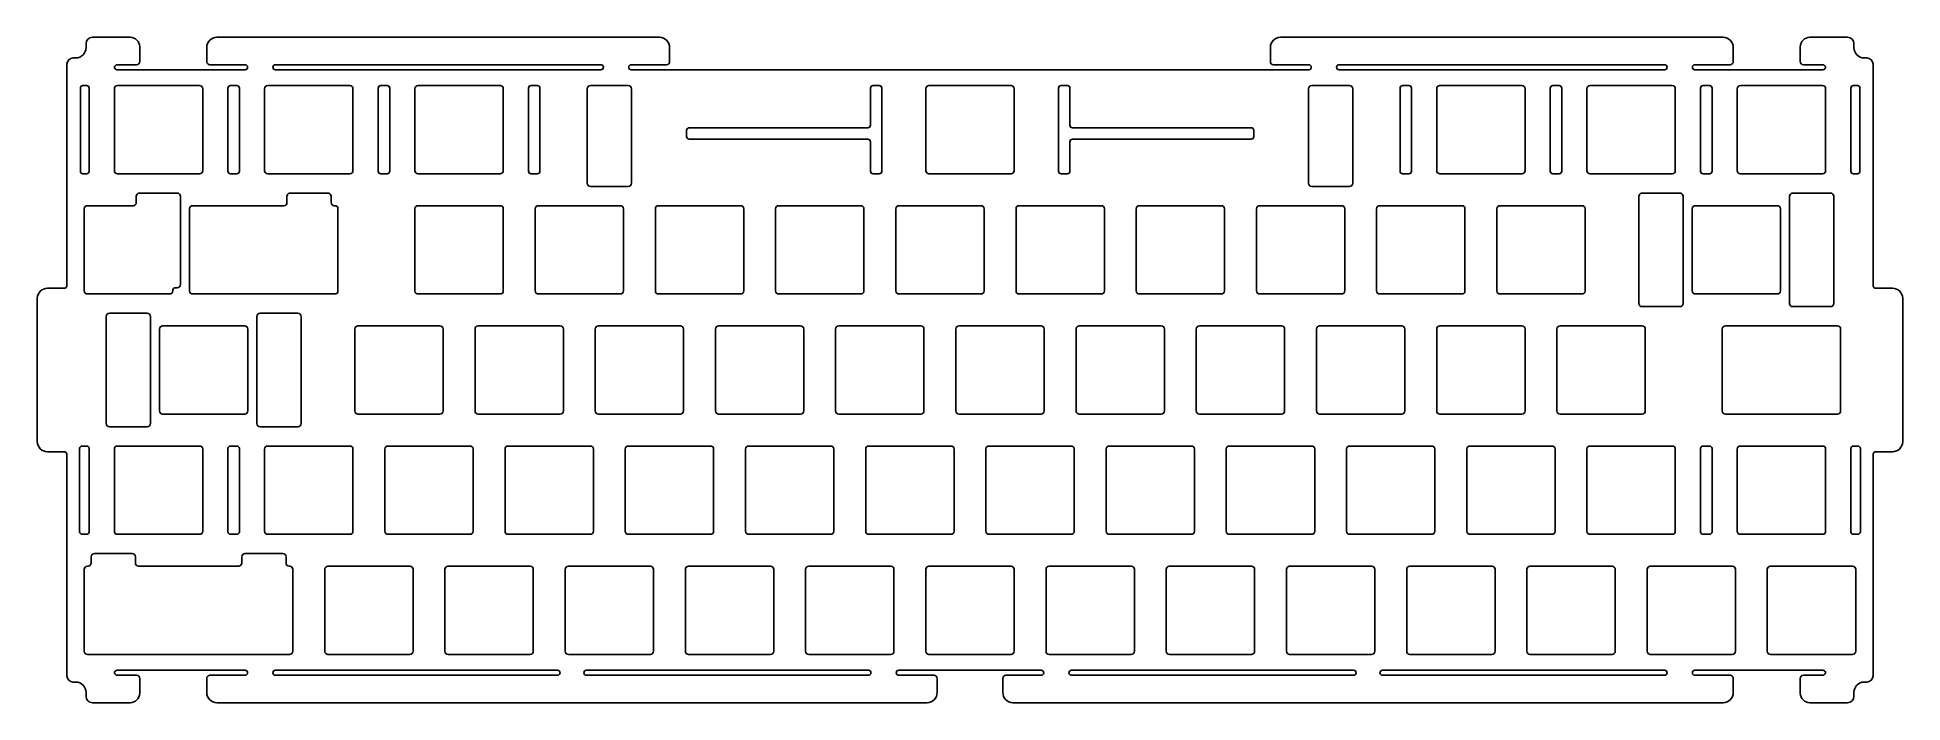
# Model space of a CAD drawing. Header units: millimetres. Extents: x -148 to 148, y -53 to 53.
import ezdxf

# ---------------------------------------------------------------- set-up
doc = ezdxf.new("R2010")
doc.units = ezdxf.units.MM
doc.layers.get('0').update_dxf_attribs({"linetype": 'CONTINUOUS'})

msp = doc.modelspace()

# ---------------------------------------------------------------- linework, layer by layer
for p, q in [((-140.08, 51.75), (-140.08, 51.11)), ((-133.07, 52.75), (-139.08, 52.75)), ((-131.57, 48.9), (-131.57, 51.25)), ((-120.95, 51.15), (-120.95, 48.9)), ((-49.2, 52.75), (-119.35, 52.75)), ((-47.6, 48.9), (-47.6, 51.15)), ((47.6, 51.15), (47.6, 48.9)), ((119.35, 52.75), (49.2, 52.75)), ((120.95, 48.9), (120.95, 51.15)), ((131.57, 51.25), (131.57, 48.9)), ((139.08, 52.75), (133.07, 52.75)), ((140.08, 51.11), (140.08, 51.75)), ((-143.12, 48.48), (-143.12, 13.36)), ((-141.71, 49.48), (-142.12, 49.48)), ((-135.55, 47.9), (-135.55, 48)), ((-135.55, 47.9), (-135.55, 47.9)), ((-114.87, 47.6), (-135.16, 47.6)), ((-135.15, 48.4), (-132.07, 48.4)), ((-120.45, 48.4), (-114.87, 48.4)), ((-53.68, 48.4), (-48.1, 48.4)), ((53.68, 47.6), (-53.68, 47.6)), ((48.1, 48.4), (53.68, 48.4)), ((114.87, 48.4), (120.45, 48.4)), ((135.16, 47.6), (114.87, 47.6)), ((132.07, 48.4), (135.15, 48.4)), ((135.55, 48), (135.55, 47.9)), ((135.55, 47.9), (135.55, 47.9)), ((142.12, 49.48), (141.71, 49.48)), ((143.12, 13.36), (143.12, 48.48)), ((-143.52, 12.96), (-146.2, 12.96)), ((146.2, 12.96), (143.52, 12.96)), ((-147.8, 11.36), (-147.8, -11.36)), ((147.8, -11.36), (147.8, 11.36)), ((-146.2, -12.96), (-143.52, -12.96)), ((-143.12, -13.36), (-143.12, -48.48)), ((143.12, -48.48), (143.12, -13.36)), ((143.52, -12.96), (146.2, -12.96)), ((-142.12, -49.48), (-141.71, -49.48)), ((-135.55, -48), (-135.55, -47.9)), ((-135.55, -47.9), (-135.55, -47.9)), ((-135.16, -47.6), (-114.87, -47.6)), ((-132.07, -48.4), (-135.15, -48.4)), ((-131.57, -51.25), (-131.57, -48.9)), ((-120.95, -48.9), (-120.95, -51.15)), ((-114.87, -48.4), (-120.45, -48.4)), ((-11.29, -47.6), (11.28, -47.6)), ((-5.7, -48.4), (-11.29, -48.4)), ((-5.2, -51.15), (-5.2, -48.9)), ((5.2, -48.9), (5.2, -51.15)), ((11.28, -48.4), (5.7, -48.4)), ((114.87, -47.6), (135.16, -47.6)), ((120.45, -48.4), (114.87, -48.4)), ((120.95, -51.15), (120.95, -48.9)), ((131.57, -48.9), (131.57, -51.25)), ((135.15, -48.4), (132.07, -48.4)), ((135.55, -47.9), (135.55, -47.9)), ((135.55, -47.9), (135.55, -48)), ((141.71, -49.48), (142.12, -49.48)), ((-140.08, -51.11), (-140.08, -51.75)), ((-139.08, -52.75), (-133.07, -52.75)), ((-119.35, -52.75), (-6.8, -52.75)), ((6.8, -52.75), (119.35, -52.75)), ((133.07, -52.75), (139.08, -52.75)), ((140.08, -51.75), (140.08, -51.11))]:
    msp.add_line(p, q)
for points in [[(-58.48, 47.6, 0.414214), (-58.08, 48, 0.414214), (-58.48, 48.4), (-110.07, 48.4, 0.414214), (-110.47, 48, 0.414214), (-110.07, 47.6)], [(58.48, 48.4, 0.414214), (58.08, 48, 0.414214), (58.48, 47.6), (110.07, 47.6, 0.414214), (110.47, 48, 0.414214), (110.07, 48.4)], [(-140.57, 45.1), (-139.99, 45.1, -0.414214), (-139.59, 44.7), (-139.59, 31.5, -0.414214), (-139.99, 31.1), (-140.57, 31.1, -0.414214), (-140.97, 31.5), (-140.97, 44.7, -0.414214)], [(-121.59, 44.6, 0.414214), (-122.09, 45.1), (-135.09, 45.1, 0.414214), (-135.59, 44.6), (-135.59, 31.6, 0.414214), (-135.09, 31.1), (-122.09, 31.1, 0.414214), (-121.59, 31.6)], [(-116.18, 31.1), (-117.19, 31.1, -0.414214), (-117.59, 31.5), (-117.59, 44.7, -0.414214), (-117.19, 45.1), (-116.18, 45.1, -0.414214), (-115.78, 44.7), (-115.78, 31.5, -0.414214)], [(-111.28, 45.1), (-98.28, 45.1, -0.414214), (-97.78, 44.6), (-97.78, 31.6, -0.414214), (-98.28, 31.1), (-111.28, 31.1, -0.414214), (-111.78, 31.6), (-111.78, 44.6, -0.414214)], [(-93.38, 45.1), (-92.36, 45.1, -0.414214), (-91.96, 44.7), (-91.96, 31.5, -0.414214), (-92.36, 31.1), (-93.38, 31.1, -0.414214), (-93.78, 31.5), (-93.78, 44.7, -0.414214)], [(-74.46, 31.1, 0.414214), (-73.96, 31.6), (-73.96, 44.6, 0.414214), (-74.46, 45.1), (-87.46, 45.1, 0.414214), (-87.96, 44.6), (-87.96, 31.6, 0.414214), (-87.46, 31.1)], [(-69.56, 45.1), (-68.56, 45.1, -0.414214), (-68.16, 44.7), (-68.16, 31.5, -0.414214), (-68.56, 31.1), (-69.56, 31.1, -0.414214), (-69.96, 31.5), (-69.96, 44.7, -0.414214)], [(-54.15, 29.1, 0.414214), (-53.65, 29.6), (-53.65, 44.6, 0.414214), (-54.15, 45.1), (-60.15, 45.1, 0.414214), (-60.65, 44.6), (-60.65, 29.6, 0.414214), (-60.15, 29.1)], [(-15.77, 36.2, 0.414214), (-16.17, 36.6), (-44.5, 36.6, -0.414214), (-44.9, 37), (-44.9, 38, -0.414214), (-44.5, 38.4), (-16.17, 38.4, 0.414214), (-15.77, 38.8), (-15.77, 44.7, -0.414214), (-15.37, 45.1), (-14.37, 45.1, -0.414214), (-13.97, 44.7), (-13.97, 31.5, -0.414214), (-14.37, 31.1), (-15.37, 31.1, -0.414214), (-15.77, 31.5)], [(7, 44.6), (7, 31.6, -0.414214), (6.5, 31.1), (-6.5, 31.1, -0.414214), (-7, 31.6), (-7, 44.6, -0.414214), (-6.5, 45.1), (6.5, 45.1, -0.414214)], [(16.23, 36.6, 0.414214), (15.83, 36.2), (15.83, 31.5, -0.414214), (15.43, 31.1), (14.43, 31.1, -0.414214), (14.03, 31.5), (14.03, 44.7, -0.414214), (14.43, 45.1), (15.43, 45.1, -0.414214), (15.83, 44.7), (15.83, 38.8, 0.414214), (16.23, 38.4), (44.57, 38.4, -0.414214), (44.97, 38), (44.97, 37, -0.414214), (44.57, 36.6)], [(60.65, 44.6, 0.414214), (60.15, 45.1), (54.15, 45.1, 0.414214), (53.65, 44.6), (53.65, 29.6, 0.414214), (54.15, 29.1), (60.15, 29.1, 0.414214), (60.65, 29.6)], [(68.56, 45.1), (69.56, 45.1, -0.414214), (69.96, 44.7), (69.96, 31.5, -0.414214), (69.56, 31.1), (68.56, 31.1, -0.414214), (68.16, 31.5), (68.16, 44.7, -0.414214)], [(74.46, 45.1), (87.46, 45.1, -0.414214), (87.96, 44.6), (87.96, 31.6, -0.414214), (87.46, 31.1), (74.46, 31.1, -0.414214), (73.96, 31.6), (73.96, 44.6, -0.414214)], [(92.36, 45.1), (93.37, 45.1, -0.414214), (93.77, 44.7), (93.77, 31.5, -0.414214), (93.37, 31.1), (92.36, 31.1, -0.414214), (91.96, 31.5), (91.96, 44.7, -0.414214)], [(111.27, 31.1), (98.27, 31.1, -0.414214), (97.77, 31.6), (97.77, 44.6, -0.414214), (98.27, 45.1), (111.27, 45.1, -0.414214), (111.77, 44.6), (111.77, 31.6, -0.414214)], [(116.17, 45.1), (117.19, 45.1, -0.414214), (117.59, 44.7), (117.59, 31.5, -0.414214), (117.19, 31.1), (116.17, 31.1, -0.414214), (115.77, 31.5), (115.77, 44.7, -0.414214)], [(121.59, 31.6), (121.59, 44.6, -0.414214), (122.09, 45.1), (135.09, 45.1, -0.414214), (135.59, 44.6), (135.59, 31.6, -0.414214), (135.09, 31.1), (122.09, 31.1, -0.414214)], [(139.99, 45.1), (140.63, 45.1, -0.414214), (141.03, 44.7), (141.03, 31.5, -0.414214), (140.63, 31.1), (139.99, 31.1, -0.414214), (139.59, 31.5), (139.59, 44.7, -0.414214)], [(-140.35, 12.55), (-140.35, 25.55, -0.414214), (-139.85, 26.05), (-132.62, 26.05, 0.414214), (-132.12, 26.55), (-132.12, 27.55, -0.414214), (-131.62, 28.05), (-125.62, 28.05, -0.414214), (-125.12, 27.55), (-125.12, 13.55, -0.414214), (-125.62, 13.05), (-125.85, 13.05, 0.414214), (-126.35, 12.55, -0.414214), (-126.85, 12.05), (-139.85, 12.05, -0.414214)], [(-101.24, 26.55, 0.414214), (-100.74, 26.05), (-100.66, 26.05, -0.414214), (-100.16, 25.55), (-100.16, 12.55, -0.414214), (-100.66, 12.05), (-123.18, 12.05, -0.414214), (-123.68, 12.55), (-123.68, 25.55, -0.414214), (-123.18, 26.05), (-108.74, 26.05, 0.414214), (-108.24, 26.55), (-108.24, 27.55, -0.414214), (-107.74, 28.05), (-101.74, 28.05, -0.414214), (-101.24, 27.55)], [(106.51, 28.05), (112.51, 28.05, -0.414214), (113.01, 27.55), (113.01, 10.55, -0.414214), (112.51, 10.05), (106.51, 10.05, -0.414214), (106.01, 10.55), (106.01, 27.55, -0.414214)], [(136.88, 27.55, 0.414214), (136.38, 28.05), (130.38, 28.05, 0.414214), (129.88, 27.55), (129.88, 10.55, 0.414214), (130.38, 10.05), (136.38, 10.05, 0.414214), (136.88, 10.55)], [(-74.46, 12.05), (-87.46, 12.05, -0.414214), (-87.96, 12.55), (-87.96, 25.55, -0.414214), (-87.46, 26.05), (-74.46, 26.05, -0.414214), (-73.96, 25.55), (-73.96, 12.55, -0.414214)], [(-55.41, 12.05, 0.414214), (-54.91, 12.55), (-54.91, 25.55, 0.414214), (-55.41, 26.05), (-68.41, 26.05, 0.414214), (-68.91, 25.55), (-68.91, 12.55, 0.414214), (-68.41, 12.05)], [(-35.86, 25.55, 0.414214), (-36.36, 26.05), (-49.36, 26.05, 0.414214), (-49.86, 25.55), (-49.86, 12.55, 0.414214), (-49.36, 12.05), (-36.36, 12.05, 0.414214), (-35.86, 12.55)], [(-30.81, 12.55), (-30.81, 25.55, -0.414214), (-30.31, 26.05), (-17.31, 26.05, -0.414214), (-16.81, 25.55), (-16.81, 12.55, -0.414214), (-17.31, 12.05), (-30.31, 12.05, -0.414214)], [(2.24, 25.55), (2.24, 12.55, -0.414214), (1.74, 12.05), (-11.26, 12.05, -0.414214), (-11.76, 12.55), (-11.76, 25.55, -0.414214), (-11.26, 26.05), (1.74, 26.05, -0.414214)], [(20.79, 12.05), (7.79, 12.05, -0.414214), (7.29, 12.55), (7.29, 25.55, -0.414214), (7.79, 26.05), (20.79, 26.05, -0.414214), (21.29, 25.55), (21.29, 12.55, -0.414214)], [(39.84, 12.05), (26.84, 12.05, -0.414214), (26.34, 12.55), (26.34, 25.55, -0.414214), (26.84, 26.05), (39.84, 26.05, -0.414214), (40.34, 25.55), (40.34, 12.55, -0.414214)], [(45.39, 12.55, 0.414214), (45.89, 12.05), (58.89, 12.05, 0.414214), (59.39, 12.55), (59.39, 25.55, 0.414214), (58.89, 26.05), (45.89, 26.05, 0.414214), (45.39, 25.55)], [(64.44, 12.55, 0.414214), (64.94, 12.05), (77.94, 12.05, 0.414214), (78.44, 12.55), (78.44, 25.55, 0.414214), (77.94, 26.05), (64.94, 26.05, 0.414214), (64.44, 25.55)], [(83.99, 26.05), (96.99, 26.05, -0.414214), (97.49, 25.55), (97.49, 12.55, -0.414214), (96.99, 12.05), (83.99, 12.05, -0.414214), (83.49, 12.55), (83.49, 25.55, -0.414214)], [(127.94, 12.05, 0.414214), (128.44, 12.55), (128.44, 25.55, 0.414214), (127.94, 26.05), (114.94, 26.05, 0.414214), (114.44, 25.55), (114.44, 12.55, 0.414214), (114.94, 12.05)], [(-136.88, -8.5), (-136.88, 8.5, -0.414214), (-136.38, 9), (-130.38, 9, -0.414214), (-129.88, 8.5), (-129.88, -8.5, -0.414214), (-130.38, -9), (-136.38, -9, -0.414214)], [(-113.01, -8.5, 0.414214), (-112.51, -9), (-106.51, -9, 0.414214), (-106.01, -8.5), (-106.01, 8.5, 0.414214), (-106.51, 9), (-112.51, 9, 0.414214), (-113.01, 8.5)], [(-114.94, -7, 0.414214), (-114.44, -6.5), (-114.44, 6.5, 0.414214), (-114.94, 7), (-127.94, 7, 0.414214), (-128.44, 6.5), (-128.44, -6.5, 0.414214), (-127.94, -7)], [(-96.99, 7, 0.414214), (-97.49, 6.5), (-97.49, -6.5, 0.414214), (-96.99, -7), (-83.99, -7, 0.414214), (-83.49, -6.5), (-83.49, 6.5, 0.414214), (-83.99, 7)], [(-64.94, -7), (-77.94, -7, -0.414214), (-78.44, -6.5), (-78.44, 6.5, -0.414214), (-77.94, 7), (-64.94, 7, -0.414214), (-64.44, 6.5), (-64.44, -6.5, -0.414214)], [(-45.39, 6.5, 0.414214), (-45.89, 7), (-58.89, 7, 0.414214), (-59.39, 6.5), (-59.39, -6.5, 0.414214), (-58.89, -7), (-45.89, -7, 0.414214), (-45.39, -6.5)], [(-39.84, 7, 0.414214), (-40.34, 6.5), (-40.34, -6.5, 0.414214), (-39.84, -7), (-26.84, -7, 0.414214), (-26.34, -6.5), (-26.34, 6.5, 0.414214), (-26.84, 7)], [(-21.29, -6.5), (-21.29, 6.5, -0.414214), (-20.79, 7), (-7.79, 7, -0.414214), (-7.29, 6.5), (-7.29, -6.5, -0.414214), (-7.79, -7), (-20.79, -7, -0.414214)], [(11.26, -7), (-1.74, -7, -0.414214), (-2.24, -6.5), (-2.24, 6.5, -0.414214), (-1.74, 7), (11.26, 7, -0.414214), (11.76, 6.5), (11.76, -6.5, -0.414214)], [(30.81, 6.5, 0.414214), (30.31, 7), (17.31, 7, 0.414214), (16.81, 6.5), (16.81, -6.5, 0.414214), (17.31, -7), (30.31, -7, 0.414214), (30.81, -6.5)], [(35.86, -6.5), (35.86, 6.5, -0.414214), (36.36, 7), (49.36, 7, -0.414214), (49.86, 6.5), (49.86, -6.5, -0.414214), (49.36, -7), (36.36, -7, -0.414214)], [(68.41, -7, 0.414214), (68.91, -6.5), (68.91, 6.5, 0.414214), (68.41, 7), (55.41, 7, 0.414214), (54.91, 6.5), (54.91, -6.5, 0.414214), (55.41, -7)], [(87.96, 6.5, 0.414214), (87.46, 7), (74.46, 7, 0.414214), (73.96, 6.5), (73.96, -6.5, 0.414214), (74.46, -7), (87.46, -7, 0.414214), (87.96, -6.5)], [(93.01, -6.5), (93.01, 6.5, -0.414214), (93.51, 7), (106.51, 7, -0.414214), (107.01, 6.5), (107.01, -6.5, -0.414214), (106.51, -7), (93.51, -7, -0.414214)], [(119.71, 7, 0.414214), (119.21, 6.5), (119.21, -6.5, 0.414214), (119.71, -7), (137.47, -7, 0.414214), (137.97, -6.5), (137.97, 6.5, 0.414214), (137.47, 7)], [(-140.69, -12.05), (-139.99, -12.05, -0.414214), (-139.59, -12.45), (-139.59, -25.65, -0.414214), (-139.99, -26.05), (-140.69, -26.05, -0.414214), (-141.09, -25.65), (-141.09, -12.45, -0.414214)], [(-135.59, -25.55, 0.414214), (-135.09, -26.05), (-122.09, -26.05, 0.414214), (-121.59, -25.55), (-121.59, -12.55, 0.414214), (-122.09, -12.05), (-135.09, -12.05, 0.414214), (-135.59, -12.55)], [(-116.18, -26.05), (-117.19, -26.05, -0.414214), (-117.59, -25.65), (-117.59, -12.45, -0.414214), (-117.19, -12.05), (-116.18, -12.05, -0.414214), (-115.78, -12.45), (-115.78, -25.65, -0.414214)], [(-98.28, -26.05), (-111.28, -26.05, -0.414214), (-111.78, -25.55), (-111.78, -12.55, -0.414214), (-111.28, -12.05), (-98.28, -12.05, -0.414214), (-97.78, -12.55), (-97.78, -25.55, -0.414214)], [(-92.23, -12.05, 0.414214), (-92.73, -12.55), (-92.73, -25.55, 0.414214), (-92.23, -26.05), (-79.23, -26.05, 0.414214), (-78.73, -25.55), (-78.73, -12.55, 0.414214), (-79.23, -12.05)], [(-60.18, -26.05, 0.414214), (-59.68, -25.55), (-59.68, -12.55, 0.414214), (-60.18, -12.05), (-73.18, -12.05, 0.414214), (-73.68, -12.55), (-73.68, -25.55, 0.414214), (-73.18, -26.05)], [(-40.63, -12.55, 0.414214), (-41.13, -12.05), (-54.13, -12.05, 0.414214), (-54.63, -12.55), (-54.63, -25.55, 0.414214), (-54.13, -26.05), (-41.13, -26.05, 0.414214), (-40.63, -25.55)], [(-35.58, -25.55), (-35.58, -12.55, -0.414214), (-35.08, -12.05), (-22.08, -12.05, -0.414214), (-21.58, -12.55), (-21.58, -25.55, -0.414214), (-22.08, -26.05), (-35.08, -26.05, -0.414214)], [(-16.53, -25.55, 0.414214), (-16.03, -26.05), (-3.03, -26.05, 0.414214), (-2.53, -25.55), (-2.53, -12.55, 0.414214), (-3.03, -12.05), (-16.03, -12.05, 0.414214), (-16.53, -12.55)], [(2.52, -25.55, 0.414214), (3.02, -26.05), (16.02, -26.05, 0.414214), (16.52, -25.55), (16.52, -12.55, 0.414214), (16.02, -12.05), (3.02, -12.05, 0.414214), (2.52, -12.55)], [(35.07, -26.05, 0.414214), (35.57, -25.55), (35.57, -12.55, 0.414214), (35.07, -12.05), (22.07, -12.05, 0.414214), (21.57, -12.55), (21.57, -25.55, 0.414214), (22.07, -26.05)], [(54.62, -12.55), (54.62, -25.55, -0.414214), (54.12, -26.05), (41.12, -26.05, -0.414214), (40.62, -25.55), (40.62, -12.55, -0.414214), (41.12, -12.05), (54.12, -12.05, -0.414214)], [(73.67, -12.55, 0.414214), (73.17, -12.05), (60.17, -12.05, 0.414214), (59.67, -12.55), (59.67, -25.55, 0.414214), (60.17, -26.05), (73.17, -26.05, 0.414214), (73.67, -25.55)], [(78.72, -25.55, 0.414214), (79.22, -26.05), (92.22, -26.05, 0.414214), (92.72, -25.55), (92.72, -12.55, 0.414214), (92.22, -12.05), (79.22, -12.05, 0.414214), (78.72, -12.55)], [(111.77, -12.55), (111.77, -25.55, -0.414214), (111.27, -26.05), (98.27, -26.05, -0.414214), (97.77, -25.55), (97.77, -12.55, -0.414214), (98.27, -12.05), (111.27, -12.05, -0.414214)], [(117.19, -26.05), (116.17, -26.05, -0.414214), (115.77, -25.65), (115.77, -12.45, -0.414214), (116.17, -12.05), (117.19, -12.05, -0.414214), (117.59, -12.45), (117.59, -25.65, -0.414214)], [(135.59, -12.55), (135.59, -25.55, -0.414214), (135.09, -26.05), (122.09, -26.05, -0.414214), (121.59, -25.55), (121.59, -12.55, -0.414214), (122.09, -12.05), (135.09, -12.05, -0.414214)], [(140.69, -26.05), (139.99, -26.05, -0.414214), (139.59, -25.65), (139.59, -12.45, -0.414214), (139.99, -12.05), (140.69, -12.05, -0.414214), (141.09, -12.45), (141.09, -25.65, -0.414214)], [(-139.85, -31.1), (-139.76, -31.1, 0.414214), (-139.26, -30.6), (-139.26, -29.6, -0.414214), (-138.76, -29.1), (-132.76, -29.1, -0.414214), (-132.26, -29.6), (-132.26, -30.6, 0.414214), (-131.76, -31.1), (-115.89, -31.1, 0.414214), (-115.39, -30.6), (-115.39, -29.6, -0.414214), (-114.89, -29.1), (-108.89, -29.1, -0.414214), (-108.39, -29.6), (-108.39, -30.6, 0.414214), (-107.89, -31.1), (-107.8, -31.1, -0.414214), (-107.3, -31.6), (-107.3, -44.6, -0.414214), (-107.8, -45.1), (-139.85, -45.1, -0.414214), (-140.35, -44.6), (-140.35, -31.6, -0.414214)], [(-88.75, -45.1), (-101.75, -45.1, -0.414214), (-102.25, -44.6), (-102.25, -31.6, -0.414214), (-101.75, -31.1), (-88.75, -31.1, -0.414214), (-88.25, -31.6), (-88.25, -44.6, -0.414214)], [(-69.7, -45.1), (-82.7, -45.1, -0.414214), (-83.2, -44.6), (-83.2, -31.6, -0.414214), (-82.7, -31.1), (-69.7, -31.1, -0.414214), (-69.2, -31.6), (-69.2, -44.6, -0.414214)], [(-50.15, -31.6, 0.414214), (-50.65, -31.1), (-63.65, -31.1, 0.414214), (-64.15, -31.6), (-64.15, -44.6, 0.414214), (-63.65, -45.1), (-50.65, -45.1, 0.414214), (-50.15, -44.6)], [(-31.1, -31.6, 0.414214), (-31.6, -31.1), (-44.6, -31.1, 0.414214), (-45.1, -31.6), (-45.1, -44.6, 0.414214), (-44.6, -45.1), (-31.6, -45.1, 0.414214), (-31.1, -44.6)], [(-25.55, -31.1), (-12.55, -31.1, -0.414214), (-12.05, -31.6), (-12.05, -44.6, -0.414214), (-12.55, -45.1), (-25.55, -45.1, -0.414214), (-26.05, -44.6), (-26.05, -31.6, -0.414214)], [(-7, -44.6), (-7, -31.6, -0.414214), (-6.5, -31.1), (6.5, -31.1, -0.414214), (7, -31.6), (7, -44.6, -0.414214), (6.5, -45.1), (-6.5, -45.1, -0.414214)], [(26.05, -31.6, 0.414214), (25.55, -31.1), (12.55, -31.1, 0.414214), (12.05, -31.6), (12.05, -44.6, 0.414214), (12.55, -45.1), (25.55, -45.1, 0.414214), (26.05, -44.6)], [(31.1, -44.6, 0.414214), (31.6, -45.1), (44.6, -45.1, 0.414214), (45.1, -44.6), (45.1, -31.6, 0.414214), (44.6, -31.1), (31.6, -31.1, 0.414214), (31.1, -31.6)], [(50.65, -31.1), (63.65, -31.1, -0.414214), (64.15, -31.6), (64.15, -44.6, -0.414214), (63.65, -45.1), (50.65, -45.1, -0.414214), (50.15, -44.6), (50.15, -31.6, -0.414214)], [(82.7, -45.1), (69.7, -45.1, -0.414214), (69.2, -44.6), (69.2, -31.6, -0.414214), (69.7, -31.1), (82.7, -31.1, -0.414214), (83.2, -31.6), (83.2, -44.6, -0.414214)], [(102.25, -31.6, 0.414214), (101.75, -31.1), (88.75, -31.1, 0.414214), (88.25, -31.6), (88.25, -44.6, 0.414214), (88.75, -45.1), (101.75, -45.1, 0.414214), (102.25, -44.6)], [(107.8, -31.1), (120.8, -31.1, -0.414214), (121.3, -31.6), (121.3, -44.6, -0.414214), (120.8, -45.1), (107.8, -45.1, -0.414214), (107.3, -44.6), (107.3, -31.6, -0.414214)], [(140.35, -31.6), (140.35, -44.6, -0.414214), (139.85, -45.1), (126.85, -45.1, -0.414214), (126.35, -44.6), (126.35, -31.6, -0.414214), (126.85, -31.1), (139.85, -31.1, -0.414214)], [(-65.37, -48.4), (-110.07, -48.4, -0.414214), (-110.47, -48, -0.414214), (-110.07, -47.6), (-65.37, -47.6, -0.414214), (-64.97, -48, -0.414214)], [(-60.78, -47.6), (-16.09, -47.6, -0.414214), (-15.69, -48, -0.414214), (-16.09, -48.4), (-60.78, -48.4, -0.414214), (-61.18, -48, -0.414214)], [(60.78, -48.4), (16.08, -48.4, -0.414214), (15.68, -48, -0.414214), (16.08, -47.6), (60.78, -47.6, -0.414214), (61.18, -48, -0.414214)], [(65.37, -47.6, 0.414214), (64.97, -48, 0.414214), (65.37, -48.4), (110.07, -48.4, 0.414214), (110.47, -48, 0.414214), (110.07, -47.6)]]:
    msp.add_lwpolyline(points, format="xyb", close=True)
for centre, radius, start, end in [((-141.71, 51.11), 1.63, 270, 359.9993), ((-139.08, 51.75), 1, 90, 179.9993), ((-133.07, 51.25), 1.5, 0, 90), ((-119.35, 51.15), 1.6, 90, 180), ((-49.2, 51.15), 1.6, 0, 90), ((49.2, 51.15), 1.6, 90, 180), ((119.35, 51.15), 1.6, 0, 90), ((133.07, 51.25), 1.5, 90, 180), ((139.08, 51.75), 1, 0.0007, 90), ((141.71, 51.11), 1.63, 180.0007, 270), ((-142.12, 48.48), 1, 90, 180), ((-135.15, 48), 0.4, 90, 180), ((-135.16, 48), 0.4, 194.4775, 270), ((-132.07, 48.9), 0.5, -90, 0), ((-120.45, 48.9), 0.5, 180, 270), ((-114.87, 48), 0.4, 0, 90), ((-114.87, 48), 0.4, -90, 0), ((-53.68, 48), 0.4, 90, 180), ((-53.68, 48), 0.4, 180, 270), ((-48.1, 48.9), 0.5, 270, 360), ((48.1, 48.9), 0.5, 180, 270), ((53.68, 48), 0.4, 0, 90), ((53.68, 48), 0.4, 270, 360), ((114.87, 48), 0.4, 90, 180), ((114.87, 48), 0.4, 180, 270), ((120.45, 48.9), 0.5, 270, 360), ((132.07, 48.9), 0.5, 180, 270), ((135.15, 48), 0.4, 0, 90), ((135.16, 48), 0.4, 270, 345.5225), ((142.12, 48.48), 1, 0, 90), ((-146.2, 11.36), 1.6, 90, 180), ((-143.52, 13.36), 0.4, 270, 360), ((143.52, 13.36), 0.4, 180, 270), ((146.2, 11.36), 1.6, 0, 90), ((-146.2, -11.36), 1.6, 180, 270), ((146.2, -11.36), 1.6, -90, 0), ((-143.52, -13.36), 0.4, 0, 90), ((143.52, -13.36), 0.4, 90, 180), ((-142.12, -48.48), 1, 180, 270), ((-141.71, -51.11), 1.63, 0.0007, 90), ((-135.16, -48), 0.4, 90, 165.5225), ((-135.15, -48), 0.4, 180, 270), ((-132.07, -48.9), 0.5, 0, 90), ((-120.45, -48.9), 0.5, 90, 180), ((-114.87, -48), 0.4, 0, 90), ((-114.87, -48), 0.4, -90, 0), ((-11.29, -48), 0.4, 90, 180), ((-11.29, -48), 0.4, 180, 270), ((-5.7, -48.9), 0.5, 0, 90), ((5.7, -48.9), 0.5, 90, 180), ((11.28, -48), 0.4, 0, 90), ((11.28, -48), 0.4, -90, 0), ((114.87, -48), 0.4, 90, 180), ((114.87, -48), 0.4, 180, 270), ((120.45, -48.9), 0.5, 0, 90), ((132.07, -48.9), 0.5, 90, 180), ((135.15, -48), 0.4, -90, 0), ((135.16, -48), 0.4, 14.4775, 90), ((141.71, -51.11), 1.63, 90, 179.9993), ((142.12, -48.48), 1, -90, 0), ((-139.08, -51.75), 1, 180.0007, 270), ((-133.07, -51.25), 1.5, -90, 0), ((-119.35, -51.15), 1.6, 180, 270), ((-6.8, -51.15), 1.6, 270, 360), ((6.8, -51.15), 1.6, 180, 270), ((119.35, -51.15), 1.6, -90, 0), ((133.07, -51.25), 1.5, 180, 270), ((139.08, -51.75), 1, 270, 359.9993)]:
    msp.add_arc(centre, radius, start, end)

doc.saveas('drawing.dxf')
